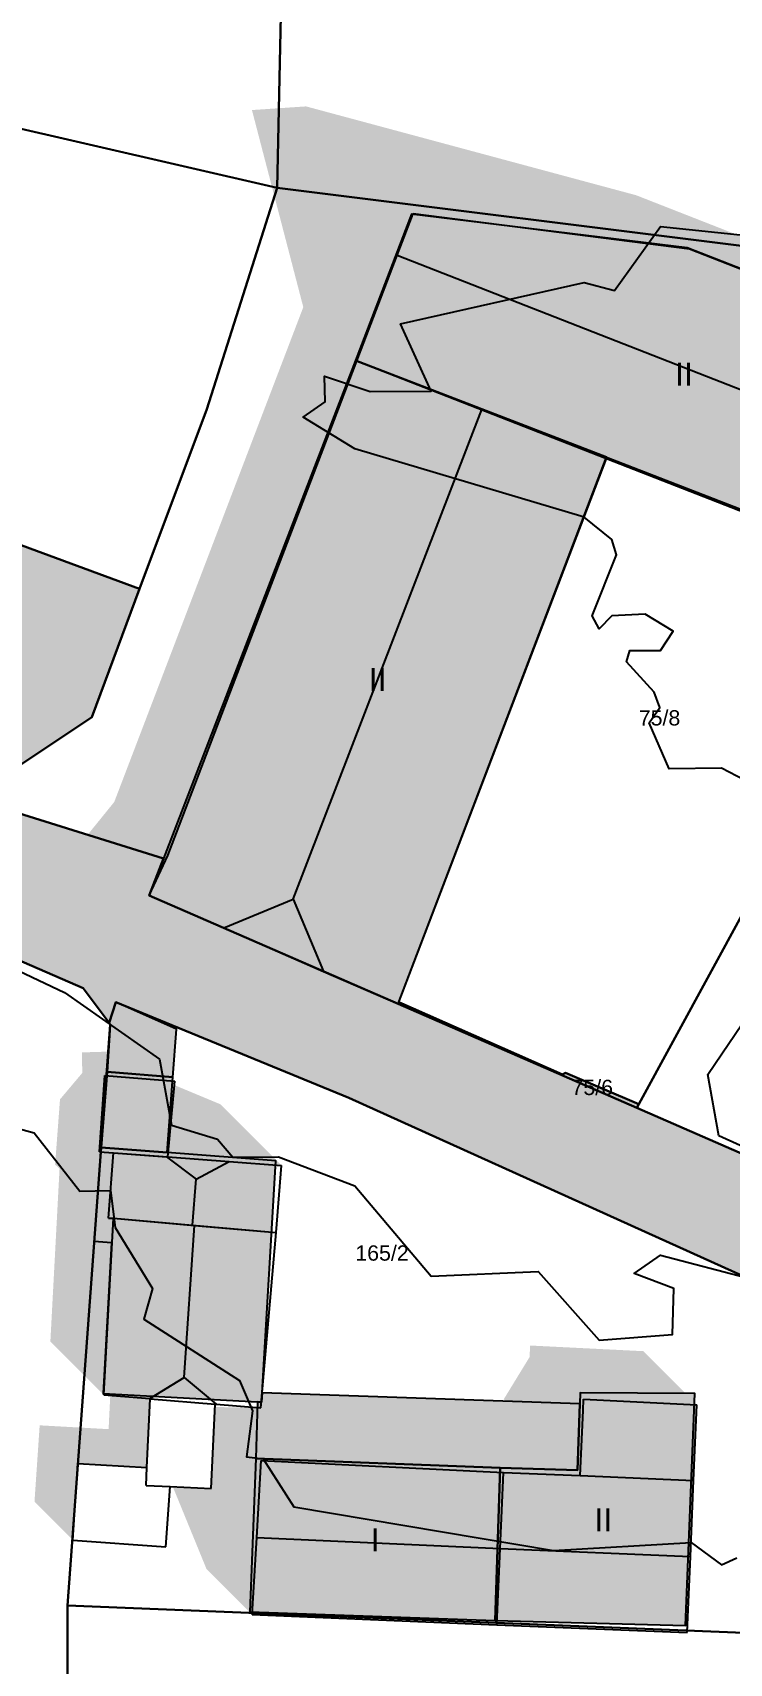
# Model space of a CAD drawing. Header units: millimetres. Extents: x 238 to 3518, y -74 to 2735.
# Drawn here: x 1700.4 to 1746, y 1264.7 to 1371.4 of the extents above; entities that cross this region are included whole.
import ezdxf
from ezdxf.enums import TextEntityAlignment as Align

# ---------------------------------------------------------------- set-up
doc = ezdxf.new("R2010")
doc.units = ezdxf.units.MM
for name, color, linetype in [('LP_Flurstueck_bez', 7, 'Continuous'), ('LP_Flurstuecke', 8, 'Continuous'), ('LP_Gebaeude_Dachaufsicht', 9, 'Continuous'), ('LP_Gebaeude_Dachschatten', 253, 'Continuous'), ('LP_Gebaeude_F', 254, 'Continuous'), ('LP_Gebaeude_Geschosszahl', 7, 'Continuous'), ('LP_Gebaeude_Schatten', 7, 'Continuous'), ('LP_Gebaeude_U', 7, 'Continuous'), ('LP_Topographie_Hoehenlinien', 8, 'Continuous'), ('LP_Verkehr_Strassen', 9, 'Continuous'), ('LP_Verkehr_Wege_Plaetze', 252, 'Continuous')]:
    doc.layers.add(name, color=color, linetype=linetype)
doc.styles.get("Standard").update_dxf_attribs({"font": 'arial.ttf'})

msp = doc.modelspace()

# ---------------------------------------------------------------- hatches: boundary and pattern name
at = {"layer": 'LP_Gebaeude_Dachschatten'}
for points in [[(1760.41, 1342.67), (1761.53, 1345.65), (1763, 1349.56), (1743.42, 1357.23), (1725.32, 1359.54), (1724.28, 1356.8)], [(1717.48, 1314.7), (1729.82, 1346.72), (1721.64, 1349.91), (1709.27, 1317.55), (1708.06, 1314.94), (1712.95, 1312.81)], [(1711.12, 1296.39), (1709.18, 1297.83), (1705.72, 1298.1), (1705.4, 1293.84), (1705.71, 1293.82), (1710.88, 1293.38)], [(1711.12, 1296.39), (1713.29, 1297.53), (1709.28, 1297.83), (1709.18, 1297.83)], [(1710.34, 1283.4), (1711.03, 1293.36), (1705.71, 1293.82), (1705.09, 1282.27), (1708.09, 1282.03)], [(1743.68, 1276.67), (1743.9, 1281.63), (1736.48, 1282), (1736.45, 1281.25), (1736.26, 1276.99)], [(1731.23, 1277.2), (1715.38, 1277.99), (1715.09, 1272.94), (1731.02, 1272.22)], [(1743.47, 1271.7), (1743.68, 1276.67), (1736.26, 1276.99), (1731.23, 1277.2), (1731.02, 1272.22)]]:
    msp.add_hatch(color=253, dxfattribs=at).paths.add_polyline_path(points)
at = {"layer": 'LP_Gebaeude_F'}
for points in [[(1721.55, 1349.93), (1737.97, 1343.6), (1757.85, 1335.91), (1759.89, 1341.46), (1761.45, 1345.69), (1762.97, 1349.59), (1743.25, 1357.28), (1725.23, 1359.49)], [(1708.06, 1314.94), (1724.34, 1307.84), (1737.97, 1343.6), (1721.55, 1349.93), (1708.99, 1317.36)], [(1705.3, 1303.39), (1709.61, 1303.06), (1709.85, 1306.2), (1705.87, 1307.95), (1705.43, 1306.6), (1705.51, 1306.48)], [(1704.92, 1298.45), (1709.23, 1298.12), (1709.61, 1303.06), (1705.3, 1303.39)], [(1704.45, 1292.32), (1705.58, 1292.23), (1705.04, 1282.36), (1715.14, 1281.81), (1715.41, 1281.8), (1715.45, 1282.4), (1716.35, 1297.57), (1709.23, 1298.12), (1704.92, 1298.45)], [(1715.03, 1278.12), (1731.02, 1277.51), (1736.09, 1277.34), (1736.24, 1281.68), (1715.45, 1282.4), (1715.41, 1281.8), (1715.14, 1281.81)], [(1730.7, 1267.51), (1743.14, 1267.19), (1743.75, 1282.36), (1736.25, 1282.41), (1736.24, 1281.68), (1736.09, 1277.34), (1731.02, 1277.51)], [(1714.65, 1268.09), (1730.7, 1267.51), (1731.02, 1277.51), (1715.03, 1278.12)]]:
    msp.add_hatch(color=254, dxfattribs=at).paths.add_polyline_path(points)
at = {"layer": 'LP_Gebaeude_Schatten'}
for points in [[(1718.14, 1353.41), (1714.78, 1366.3), (1718.32, 1366.54), (1739.92, 1360.73), (1759.5, 1353.06), (1760.97, 1351.59), (1761.83, 1351.65), (1764.11, 1349.37), (1762.11, 1355.86), (1762.92, 1357.43), (1763.42, 1356.93), (1760.61, 1365.68), (1758.15, 1368.14), (1761.58, 1376.62), (1762.9, 1376.63), (1762.43, 1378.14), (1763.77, 1378.15), (1766.27, 1375.65), (1764.93, 1375.64), (1762.58, 1375.62), (1762.65, 1363.64), (1763.55, 1363.93), (1766.42, 1353.93), (1764.61, 1353.36), (1766.8, 1346.26), (1764.83, 1348.65), (1761.68, 1345.79), (1761.53, 1345.65), (1763, 1349.56), (1743.42, 1357.23), (1725.32, 1359.54), (1724.28, 1356.8), (1721.64, 1349.91), (1709.27, 1317.55), (1708.06, 1314.94), (1704.06, 1318.94), (1705.77, 1321.05), (1718.14, 1353.41)], [(1702.19, 1297.06), (1701.9, 1297.34), (1702.22, 1301.6), (1703.68, 1303.33), (1703.68, 1303.33), (1703.65, 1304.67), (1707.73, 1304.79), (1709.73, 1302.79), (1705.15, 1303.17), (1704.8, 1298.17), (1705.72, 1298.1), (1705.4, 1293.84), (1705.71, 1293.82), (1705.09, 1282.27), (1701.59, 1285.77), (1702.19, 1297.06)], [(1716.71, 1297.28), (1713.29, 1297.53), (1709.28, 1297.83), (1709.71, 1302.53), (1712.71, 1301.28), (1716.71, 1297.28)], [(1705.72, 1298.1), (1709.28, 1297.83), (1709.18, 1297.83), (1705.72, 1298.1)], [(1732.26, 1280.99), (1731.26, 1281.99), (1732.95, 1284.75), (1732.98, 1285.5), (1740.4, 1285.13), (1743.9, 1281.63), (1736.48, 1282), (1736.45, 1281.25), (1736.26, 1276.99), (1731.23, 1277.2), (1715.38, 1277.99), (1714.8, 1267.9), (1711.8, 1270.9), (1709.6, 1276.27), (1712.12, 1276.15), (1712.37, 1281.48), (1727.23, 1281.2), (1732.26, 1280.99)], [(1700.89, 1280.28), (1705.4, 1280.03), (1705.51, 1282.24), (1708.09, 1282.03), (1708.12, 1282.02), (1707.9, 1277.53), (1703.39, 1277.78), (1703.05, 1272.78), (1700.55, 1275.28), (1700.89, 1280.28)], [(1730.8, 1267.24), (1731.23, 1277.2), (1731.02, 1272.22), (1730.8, 1267.24)]]:
    msp.add_hatch(color=7, dxfattribs=at).paths.add_polyline_path(points)
at = {"layer": 'LP_Verkehr_Strassen'}
msp.add_hatch(color=9, dxfattribs=at).paths.add_polyline_path([(1623.69, 1343.97), (1626.36, 1341.41), (1641.19, 1327.55), (1656.82, 1326.06), (1680.04, 1319.17), (1703.74, 1308.88), (1705.43, 1306.6), (1705.87, 1307.95), (1721.11, 1301.69), (1740.5, 1292.94), (1750.01, 1288.65), (1772.12, 1278.69), (1787.91, 1272.64), (1790.72, 1272.5), (1795.05, 1271.79), (1800.08, 1270.22), (1818.84, 1264.16), (1830.41, 1266.74), (1858.72, 1273.8), (1888.5, 1281.64), (1917.34, 1288.53), (1950.39, 1296.78), (1998.12, 1305.16), (2003.54, 1305.37), (2006.38, 1303.84), (2007.54, 1302.41), (2008.84, 1300.79), (2009.2, 1299.23), (2031.56, 1300.5), (2033.1, 1302.34), (2033.96, 1303.32), (2034.9, 1304.24), (2035.56, 1304.92), (2036.03, 1305.32), (2037.83, 1305.48), (2039.13, 1305.12), (2040.25, 1304.16), (2042.36, 1300.93), (2047.47, 1304.83), (2046.65, 1306.43), (2045.47, 1309.01), (2045.5, 1311.58), (2046.46, 1314.46), (2046.54, 1314.65), (2043.69, 1321.63), (2042.78, 1321.45), (2040.52, 1321.46), (2037.62, 1322.92), (2036.94, 1323.47), (2025.11, 1317.94), (2025.02, 1316.21), (1967.44, 1305.93), (1955.31, 1303.77), (1947.78, 1302.44), (1938.72, 1300.61), (1933.89, 1298.84), (1925.76, 1296.84), (1911.51, 1293.63), (1893.65, 1288.96), (1873.04, 1284.39), (1849.21, 1277.88), (1836.77, 1274.49), (1832.99, 1273.82), (1828.97, 1273.3), (1824.03, 1273.05), (1819.63, 1273.06), (1814.03, 1273.5), (1808.07, 1274.16), (1782.48, 1280.91), (1779.68, 1282.11), (1777.42, 1283.76), (1776.1, 1285.89), (1768.6, 1290.07), (1765.82, 1288.56), (1684.37, 1323.52), (1658.3, 1331.86), (1643.23, 1335.52), (1639.16, 1335.19), (1633.71, 1336.77), (1629.63, 1342.26)])
at = {"layer": 'LP_Verkehr_Wege_Plaetze'}
for points in [[(1626.6, 1349.59), (1629.63, 1342.26), (1633.71, 1336.77), (1639.16, 1335.19), (1643.23, 1335.52), (1658.3, 1331.86), (1684.37, 1323.52), (1765.82, 1288.56), (1768.6, 1290.07), (1766.14, 1291.44), (1758.67, 1293.08), (1752.51, 1295.58), (1739.97, 1301.04), (1740.1, 1301.28), (1735.3, 1303.33), (1735.11, 1303.23), (1724.4, 1307.96), (1724.34, 1307.84), (1708.06, 1314.94), (1708.99, 1317.36), (1696.34, 1321.29), (1688.65, 1323.68), (1667.27, 1330.32), (1659.37, 1332.77), (1646.85, 1336.89), (1646.94, 1337.35), (1644.09, 1338.1), (1645, 1340.38), (1635.09, 1350.8), (1633.75, 1349.23), (1629.67, 1345.74)], [(1688.65, 1323.68), (1696.34, 1321.29), (1697.46, 1322.04), (1704.3, 1326.6), (1707.43, 1334.99), (1695.16, 1339.51)]]:
    msp.add_hatch(color=252, dxfattribs=at).paths.add_polyline_path(points)

# ---------------------------------------------------------------- linework, layer by layer
at = {"layer": 'LP_Flurstuecke', "color": 8}
for points in [[(1716.43, 1361.21), (1748.22, 1357.24), (1745.73, 1391.43), (1743.21, 1400.92), (1739.87, 1404.55), (1717.14, 1395.44), (1717.14, 1395.03)], [(1665.8, 1372.88), (1679.51, 1369.72), (1716.43, 1361.21), (1717.14, 1395.03), (1717.14, 1395.44), (1703.18, 1389.84), (1695.93, 1388.02), (1691.97, 1388.49), (1681.35, 1391.38), (1674.95, 1381.89)], [(1667.27, 1330.32), (1688.65, 1323.68), (1695.16, 1339.51), (1707.43, 1334.99), (1711.82, 1346.73), (1716.43, 1361.21), (1679.51, 1369.72)], [(1696.34, 1321.29), (1708.99, 1317.36), (1708.06, 1314.94), (1724.34, 1307.84), (1724.4, 1307.96), (1735.11, 1303.23), (1735.3, 1303.33), (1740.1, 1301.28), (1749.35, 1318.24), (1771.11, 1341.32), (1767.91, 1346.63), (1763.13, 1356.33), (1748.22, 1357.24), (1716.43, 1361.21), (1711.82, 1346.73), (1707.43, 1334.99), (1704.3, 1326.6), (1697.46, 1322.04)], [(1688.65, 1323.68), (1697.46, 1322.04), (1704.3, 1326.6), (1707.43, 1334.99), (1695.16, 1339.51)], [(1739.97, 1301.04), (1752.51, 1295.58), (1758.67, 1293.08), (1766.14, 1291.44), (1769.09, 1292.17), (1771.37, 1294.36), (1774.37, 1299.94), (1777.6, 1311.55), (1777.05, 1311.75), (1780.08, 1327.96), (1779.3, 1333), (1773.44, 1338.95), (1767.84, 1333.27), (1765.74, 1331.14), (1749.35, 1318.24), (1740.1, 1301.28)], [(1702.71, 1268.49), (1749.12, 1266.62), (1750.01, 1288.65), (1740.5, 1292.94), (1721.11, 1301.69), (1705.87, 1307.95), (1705.43, 1306.6), (1705.51, 1306.48)], [(1724.34, 1307.84), (1739.97, 1301.04), (1740.1, 1301.28), (1735.3, 1303.33), (1735.11, 1303.23), (1724.4, 1307.96)], [(1702.71, 1268.49), (1702.77, 1241.65), (1714.72, 1241.42), (1750.39, 1243.38), (1749.12, 1266.62)]]:
    msp.add_lwpolyline(points, close=True, dxfattribs=at)
for points in [[(1752.51, 1295.58), (1739.97, 1301.04), (1724.34, 1307.84), (1708.06, 1314.94), (1708.99, 1317.36), (1696.34, 1321.29), (1688.65, 1323.68), (1667.27, 1330.32), (1659.37, 1332.77), (1646.85, 1336.89), (1646.94, 1337.35), (1644.09, 1338.1), (1629.63, 1342.26), (1623.69, 1343.97), (1626.36, 1341.41), (1641.19, 1327.55), (1656.82, 1326.06), (1680.04, 1319.17), (1703.74, 1308.88), (1705.43, 1306.6), (1705.87, 1307.95), (1721.11, 1301.69), (1740.5, 1292.94), (1750.01, 1288.65)], [(1702.77, 1241.65), (1702.71, 1268.49), (1705.51, 1306.48), (1705.43, 1306.6), (1703.74, 1308.88), (1680.04, 1319.17)]]:
    msp.add_lwpolyline(points, dxfattribs=at)
at = {"layer": 'LP_Gebaeude_Dachaufsicht', "color": 9}
for p, q in [((1724.28, 1356.8, 85.95), (1725.32, 1359.54, 82.72)), ((1725.32, 1359.54, 82.72), (1743.42, 1357.23, 77.79)), ((1721.64, 1349.91, 77.79), (1724.28, 1356.8, 85.95)), ((1724.28, 1356.8, 85.95), (1760.41, 1342.67, 85.95)), ((1743.42, 1357.23, 77.79), (1763, 1349.56, 77.79)), ((1709.27, 1317.55, 77.95), (1721.64, 1349.91, 77.79)), ((1721.64, 1349.91, 77.79), (1737.99, 1343.52, 77.79)), ((1721.64, 1349.91, 77.79), (1729.82, 1346.72, 85.95)), ((1717.48, 1314.7, 85.95), (1729.82, 1346.72, 85.95)), ((1729.82, 1346.72, 85.95), (1737.99, 1343.52, 77.79)), ((1724.34, 1307.84, 77.79), (1737.99, 1343.52, 77.79)), ((1737.99, 1343.52, 77.79), (1757.81, 1335.77, 77.79)), ((1708.06, 1314.94, 77.79), (1709.27, 1317.55, 77.95)), ((1708.06, 1314.94, 77.79), (1712.95, 1312.81, 82.69)), ((1712.95, 1312.81, 82.69), (1717.48, 1314.7, 85.95)), ((1717.48, 1314.7, 85.95), (1719.46, 1309.97, 82.69)), ((1712.95, 1312.81, 82.69), (1719.46, 1309.97, 82.69)), ((1719.46, 1309.97, 82.69), (1724.34, 1307.84, 77.79)), ((1704.8, 1298.17, 75.38), (1705.15, 1303.17, 75.38)), ((1705.15, 1303.17, 75.38), (1709.73, 1302.79, 75.38)), ((1709.28, 1297.83, 75.38), (1709.73, 1302.79, 75.38)), ((1704.8, 1298.17, 75.38), (1705.72, 1298.1, 75.38)), ((1705.4, 1293.84, 78.83), (1705.72, 1298.1, 78.83)), ((1705.72, 1298.1, 78.83), (1709.18, 1297.83, 81.85)), ((1705.72, 1298.1, 75.38), (1709.28, 1297.83, 75.38)), ((1709.18, 1297.83, 81.85), (1711.12, 1296.39, 83.62)), ((1709.18, 1297.83, 81.85), (1709.28, 1297.83, 81.85)), ((1709.28, 1297.83, 81.85), (1713.29, 1297.53, 81.82)), ((1711.12, 1296.39, 83.62), (1713.29, 1297.53, 81.82)), ((1713.29, 1297.53, 81.82), (1716.71, 1297.28, 78.83)), ((1716.36, 1292.9, 78.83), (1716.71, 1297.28, 78.83)), ((1710.88, 1293.38, 83.62), (1711.12, 1296.39, 83.62)), ((1705.09, 1282.27, 78.97), (1705.71, 1293.82, 78.97)), ((1705.4, 1293.84, 78.83), (1705.71, 1293.82, 79.09)), ((1705.71, 1293.82, 78.97), (1711.03, 1293.36, 83.7)), ((1705.71, 1293.82, 79.09), (1710.88, 1293.38, 83.62)), ((1710.34, 1283.4, 83.7), (1711.03, 1293.36, 83.7)), ((1710.88, 1293.38, 83.62), (1716.36, 1292.9, 78.83)), ((1711.03, 1293.36, 83.7), (1716.36, 1292.9, 78.97)), ((1715.37, 1281.43, 78.97), (1716.36, 1292.9, 78.97)), ((1708.09, 1282.03, 81.73), (1710.34, 1283.4, 83.7)), ((1710.34, 1283.4, 83.7), (1712.44, 1281.67, 81.66)), ((1705.09, 1282.27, 78.97), (1708.09, 1282.03, 81.73)), ((1707.9, 1277.53, 77.67), (1708.12, 1282.02, 77.67)), ((1708.09, 1282.03, 81.73), (1708.12, 1282.02, 81.73)), ((1708.12, 1282.02, 77.67), (1712.38, 1281.67, 77.67)), ((1708.12, 1282.02, 81.73), (1712.38, 1281.67, 81.66)), ((1736.45, 1281.25, 78.26), (1736.48, 1282, 77.92)), ((1736.48, 1282, 77.92), (1743.9, 1281.63, 77.94)), ((1712.12, 1276.15, 77.67), (1712.38, 1281.67, 77.67)), ((1712.38, 1281.67, 81.66), (1712.44, 1281.67, 81.66)), ((1712.44, 1281.67, 81.66), (1715.37, 1281.43, 78.97)), ((1736.26, 1276.99, 80.24), (1736.45, 1281.25, 78.26)), ((1743.68, 1276.67, 80.24), (1743.9, 1281.63, 77.94)), ((1703.05, 1272.78, 77.69), (1703.39, 1277.78, 77.69)), ((1703.39, 1277.78, 77.69), (1707.9, 1277.53, 77.69)), ((1715.09, 1272.94, 83.81), (1715.38, 1277.99, 78.82)), ((1715.38, 1277.99, 78.82), (1731.23, 1277.2, 78.82)), ((1707.85, 1276.35, 77.67), (1707.9, 1277.53, 77.67)), ((1707.85, 1276.35, 77.69), (1707.9, 1277.53, 77.69)), ((1731.02, 1272.22, 83.81), (1731.23, 1277.2, 78.82)), ((1731.02, 1272.22, 83.73), (1731.23, 1277.2, 78.82)), ((1731.23, 1277.2, 78.82), (1736.26, 1276.99, 78.82)), ((1736.26, 1276.99, 80.24), (1743.68, 1276.67, 80.24)), ((1736.26, 1276.99, 78.82), (1743.68, 1276.67, 78.82)), ((1743.47, 1271.7, 83.73), (1743.68, 1276.67, 78.82)), ((1707.85, 1276.35, 77.67), (1709.43, 1276.28, 77.67)), ((1707.85, 1276.35, 77.69), (1709.43, 1276.28, 77.69)), ((1709.15, 1272.33, 77.69), (1709.43, 1276.28, 77.69)), ((1709.43, 1276.28, 77.67), (1712.12, 1276.15, 77.67)), ((1703.05, 1272.78, 77.69), (1709.15, 1272.33, 77.69)), ((1714.8, 1267.9, 78.82), (1715.09, 1272.94, 83.81)), ((1715.09, 1272.94, 83.81), (1731.02, 1272.22, 83.81)), ((1730.8, 1267.24, 78.82), (1731.02, 1272.22, 83.73)), ((1730.8, 1267.24, 78.82), (1731.02, 1272.22, 83.81)), ((1731.02, 1272.22, 83.73), (1743.47, 1271.7, 83.73)), ((1743.26, 1266.73, 78.82), (1743.47, 1271.7, 83.73)), ((1714.8, 1267.9, 78.82), (1730.8, 1267.24, 78.82)), ((1730.8, 1267.24, 78.82), (1743.26, 1266.73, 78.82))]:
    msp.add_line(p, q, dxfattribs=at)
at = {"layer": 'LP_Gebaeude_U', "color": 7}
for points in [[(1721.55, 1349.93), (1737.97, 1343.6), (1757.85, 1335.91), (1759.89, 1341.46), (1761.45, 1345.69), (1762.97, 1349.59), (1743.25, 1357.28), (1725.23, 1359.49)], [(1708.06, 1314.94), (1724.34, 1307.84), (1737.97, 1343.6), (1721.55, 1349.93), (1708.99, 1317.36)], [(1705.3, 1303.39), (1709.61, 1303.06), (1709.85, 1306.2), (1705.87, 1307.95), (1705.43, 1306.6), (1705.51, 1306.48)], [(1704.92, 1298.45), (1709.23, 1298.12), (1709.61, 1303.06), (1705.3, 1303.39)], [(1704.45, 1292.32), (1705.58, 1292.23), (1705.04, 1282.36), (1715.14, 1281.81), (1715.41, 1281.8), (1715.45, 1282.4), (1716.35, 1297.57), (1709.23, 1298.12), (1704.92, 1298.45)], [(1715.03, 1278.12), (1731.02, 1277.51), (1736.09, 1277.34), (1736.24, 1281.68), (1715.45, 1282.4), (1715.41, 1281.8), (1715.14, 1281.81)], [(1730.7, 1267.51), (1743.14, 1267.19), (1743.75, 1282.36), (1736.25, 1282.41), (1736.24, 1281.68), (1736.09, 1277.34), (1731.02, 1277.51)], [(1714.65, 1268.09), (1730.7, 1267.51), (1731.02, 1277.51), (1715.03, 1278.12)]]:
    msp.add_lwpolyline(points, close=True, dxfattribs=at)
at = {"layer": 'LP_Topographie_Hoehenlinien', "color": 8}
for points in [[(1748.51, 1321.7), (1745.51, 1323.26), (1742.08, 1323.22), (1740.77, 1326.22), (1741.46, 1327.22), (1741.09, 1328.22), (1739.29, 1330.22), (1739.51, 1330.96), (1741.51, 1330.95), (1742.35, 1332.22), (1740.51, 1333.34), (1738.32, 1333.22), (1737.51, 1332.38), (1737.05, 1333.22), (1738.64, 1337.22), (1738.33, 1338.22), (1736.51, 1339.68), (1721.51, 1344.15), (1718.13, 1346.22), (1719.58, 1347.22), (1719.52, 1348.9), (1722.51, 1347.9), (1726.51, 1347.92), (1724.51, 1352.31), (1736.51, 1355.03), (1738.51, 1354.49), (1741.51, 1358.68), (1756.51, 1357.12)], [(1696.52, 1311.42), (1702.52, 1308.59), (1708.72, 1304.22), (1709.52, 1299.92), (1712.52, 1299), (1713.52, 1297.82), (1716.52, 1297.83), (1721.51, 1295.94), (1726.51, 1290.03), (1733.51, 1290.35), (1737.51, 1285.84), (1742.29, 1286.22), (1742.39, 1289.22), (1739.8, 1290.22), (1741.51, 1291.41), (1747.51, 1289.83)], [(1752.51, 1295.97), (1745.34, 1299.22), (1744.62, 1303.22), (1747.32, 1307.22)], [(1666, 1263.22), (1667.17, 1273.22), (1666.77, 1275.22), (1665.13, 1277.22), (1666.75, 1280.22), (1664.06, 1283.22), (1664.27, 1286.22), (1679.13, 1304.22), (1680.52, 1304.84), (1700.52, 1299.41), (1703.52, 1295.6), (1705.52, 1295.64), (1705.84, 1293.22), (1708.28, 1289.22), (1707.71, 1287.22), (1713.96, 1283.22), (1714.82, 1281.22), (1714.43, 1278.22), (1715.52, 1278.09), (1717.52, 1274.96), (1734.51, 1272.1), (1743.51, 1272.62), (1745.51, 1271.15), (1746.51, 1271.61)]]:
    msp.add_lwpolyline(points, dxfattribs=at)

# ---------------------------------------------------------------- texts
at = {"layer": 'LP_Flurstueck_bez', "color": 7}
for s, p in [('75/8', (1741.45, 1326.55)), ('75/6', (1737.05, 1302.38)), ('165/2', (1723.29, 1291.55))]:
    msp.add_text(s, height=1, dxfattribs=at).set_placement(p, align=Align.MIDDLE_CENTER)
at = {"layer": 'LP_Gebaeude_Geschosszahl', "color": 7}
for s, p in [('II', (1743.05, 1349.02)), ('II', (1723, 1329.05)), ('II', (1737.77, 1274.1)), ('I', (1722.85, 1272.8))]:
    msp.add_text(s, height=1.5, dxfattribs=at).set_placement(p, align=Align.MIDDLE_CENTER)

doc.saveas('drawing.dxf')
